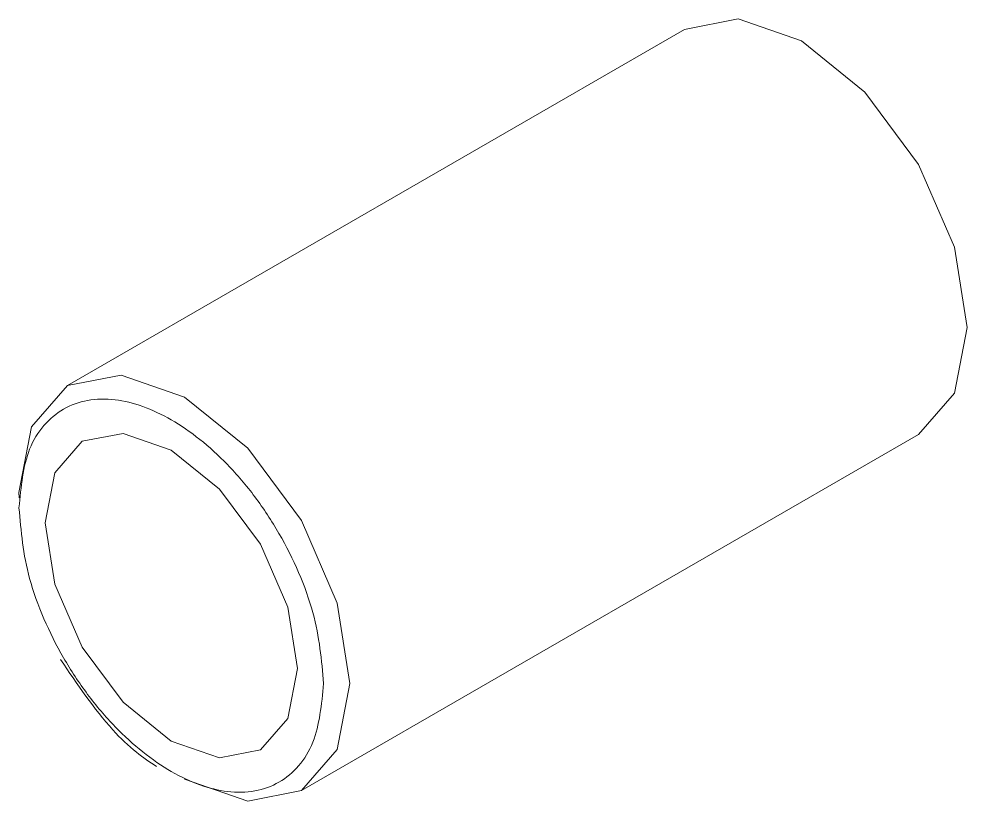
# Model space of a CAD drawing. Header units: millimetres. Extents: x 5 to 1184, y 5 to 836.
# Drawn here: x 264.22 to 272.73, y 250.26 to 257.28 of the extents above; entities that cross this region are included whole.
import ezdxf

# ---------------------------------------------------------------- set-up
doc = ezdxf.new("R2010")
doc.units = ezdxf.units.MM

msp = doc.modelspace()

# ---------------------------------------------------------------- linework, layer by layer
at = {"color": 7, "linetype": 'Continuous', "lineweight": 15}
for p, q in [((270.199, 257.1857), (264.66, 253.9881)), ((266.7598, 250.3507), (272.2988, 253.5483))]:
    msp.add_line(p, q, dxfattribs=at)
at = {"color": 7, "linetype": 'Continuous', "lineweight": 15, "flags": 128}
for points in [[(272.2988, 253.5483), (272.2989, 253.5483), (272.6208, 253.9188), (272.7338, 254.5097), (272.6208, 255.2312), (272.2989, 255.9733), (271.8172, 256.6231), (271.2489, 257.0817), (270.6806, 257.2792), (270.199, 257.1857)], [(264.2255, 252.9805), (264.225, 253.0266), (264.338, 253.6175), (264.6599, 253.988), (265.1416, 254.0816), (265.7099, 253.8841), (266.2782, 253.4255), (266.7599, 252.7757), (267.0818, 252.0336), (267.1948, 251.3121), (267.0818, 250.7212), (266.7599, 250.3507), (266.2782, 250.2571), (265.7099, 250.4546), (265.7099, 250.4546)], [(265.592, 253.4078), (266.025, 253.0584), (266.392, 252.5633), (266.6373, 251.9979), (266.7234, 251.4482), (266.6373, 250.998), (266.392, 250.7157), (266.025, 250.6444), (265.592, 250.7949), (265.1591, 251.1443), (264.792, 251.6393), (264.5468, 252.2048), (264.4607, 252.7545), (264.5468, 253.2047), (264.792, 253.487), (265.1591, 253.5583), (265.592, 253.4078)]]:
    msp.add_lwpolyline(points, dxfattribs=at)
at = {"color": 7, "linetype": 'Continuous', "lineweight": 15}
for points, knots in [([(264.225, 252.8905), (264.2433, 253.0784), (264.2717, 253.3686), (264.4419, 253.6384), (264.6187, 253.7872), (264.8361, 253.8669), (265.1547, 253.8733), (265.592, 253.7183), (266.0295, 253.3683), (266.3481, 252.994), (266.5656, 252.6631), (266.7422, 252.3103), (266.9124, 251.844), (266.9408, 251.5212), (266.9591, 251.3121)], [0, 0, 0, 0, 0.119721, 0.184905, 0.25, 0.315184, 0.380279, 0.5, 0.619721, 0.684905, 0.75, 0.815184, 0.880279, 1, 1, 1, 1]), ([(266.9591, 251.3121), (266.9408, 251.1242), (266.9124, 250.834), (266.7422, 250.5643), (266.5654, 250.4154), (266.3479, 250.3357), (266.0293, 250.3294), (265.592, 250.4844), (265.1546, 250.8344), (264.836, 251.2086), (264.6185, 251.5396), (264.4419, 251.8924), (264.2717, 252.3586), (264.2433, 252.6814), (264.225, 252.8905)], [0, 0, 0, 0, 0.119721, 0.184905, 0.25, 0.315184, 0.380279, 0.5, 0.619721, 0.684905, 0.75, 0.815184, 0.880279, 1, 1, 1, 1]), ([(264.5988, 251.5279), (264.7476, 251.3061), (264.9544, 250.9978), (265.2638, 250.6972), (265.3993, 250.6065), (265.4601, 250.5658)], [0, 0, 0, 0, 0.585889, 0.813982, 1, 1, 1, 1])]:
    msp.add_open_spline(points, degree=3, knots=knots, dxfattribs=at)

doc.saveas('drawing.dxf')
